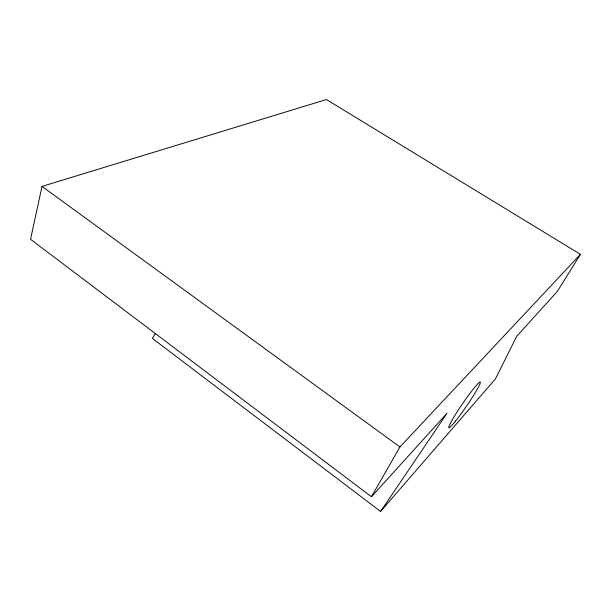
<?xml version="1.0" encoding="UTF-8"?>
<svg xmlns="http://www.w3.org/2000/svg" width="611" height="611" viewBox="0 0 611 611"><rect width="100%" height="100%" fill="white"/><g stroke="black" fill="none" stroke-linecap="round" stroke-linejoin="round"><path stroke-width="0.92" d="M380.584 511.445L495.475 378.881L516.738 336.249L557.347 291.386L580.45 254.344L326.427 99.555L42.006 186.393L30.55 239.306L371.45 496.758L447.076 413.204L380.584 511.445L152.299 338.357L155.415 333.591M371.45 496.758L399.93 446.962L580.45 254.344M42.006 186.393L399.93 446.962M455.447 421.193A27.716 2.329 -55.5 0 0 480.307 382.845A27.716 2.329 -55.5 0 0 457.922 410.63A27.716 2.329 -55.5 0 0 455.447 421.193"/></g></svg>
